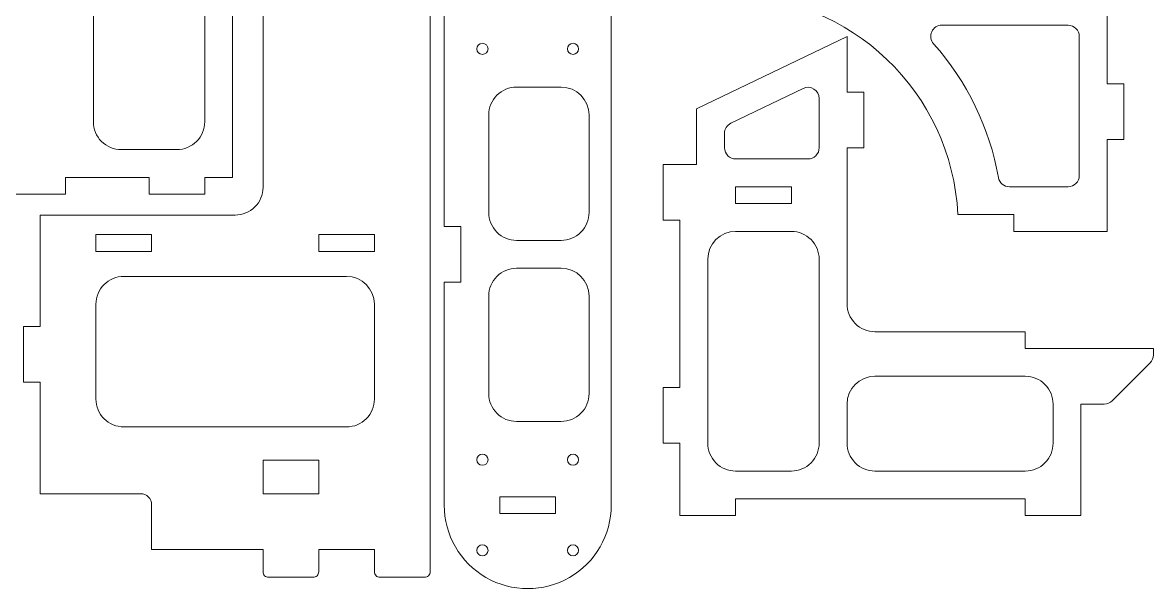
# Model space of a CAD drawing. Header units: millimetres. Extents: x -288 to 276, y -577 to 587.
# Drawn here: x -112.1 to 90.9, y 372 to 474.2 of the extents above; entities that cross this region are included whole.
import ezdxf

# ---------------------------------------------------------------- set-up
doc = ezdxf.new("R2010")
doc.units = ezdxf.units.MM
doc.header["$MEASUREMENT"] = 0
doc.layers.add('3mm Main Internal Structure', color=7, linetype='Continuous')

msp = doc.modelspace()

# ---------------------------------------------------------------- linework, layer by layer
at = {"layer": '3mm Main Internal Structure', "color": 114, "lineweight": 9}
for points, knots in [([(-111.9345, 409.699), (-111.9345, 409.699), (-108.9345, 409.699), (-108.9345, 409.699), (-108.9345, 409.699), (-108.9345, 409.699), (-108.9345, 389.699), (-108.9345, 389.699), (-108.9345, 389.699), (-108.9345, 389.699), (-90.9345, 389.699), (-90.9345, 389.699), (-90.9345, 389.699), (-89.8299, 389.699), (-88.9345, 388.8036), (-88.9345, 387.699), (-88.9345, 387.699), (-88.9345, 387.699), (-88.9345, 379.699), (-88.9345, 379.699), (-88.9345, 379.699), (-88.9345, 379.699), (-68.9345, 379.699), (-68.9345, 379.699), (-68.9345, 379.699), (-68.9345, 379.699), (-68.9345, 375.699), (-68.9345, 375.699), (-68.9345, 375.699), (-68.9345, 375.4338), (-68.8292, 375.1795), (-68.6416, 374.9919), (-68.6416, 374.9919), (-68.4541, 374.8044), (-68.1997, 374.699), (-67.9345, 374.699), (-67.9345, 374.699), (-67.9345, 374.699), (-59.9345, 374.699), (-59.9345, 374.699), (-59.9345, 374.699), (-59.6693, 374.699), (-59.415, 374.8044), (-59.2274, 374.9919), (-59.2274, 374.9919), (-59.0399, 375.1795), (-58.9345, 375.4338), (-58.9345, 375.699), (-58.9345, 375.699), (-58.9345, 375.699), (-58.9345, 379.699), (-58.9345, 379.699), (-58.9345, 379.699), (-58.9345, 379.699), (-48.9346, 379.699), (-48.9346, 379.699), (-48.9346, 379.699), (-48.9346, 379.699), (-48.9346, 375.699), (-48.9346, 375.699), (-48.9346, 375.699), (-48.9346, 375.4338), (-48.8293, 375.1795), (-48.6417, 374.9919), (-48.6417, 374.9919), (-48.4542, 374.8044), (-48.1998, 374.699), (-47.9346, 374.699), (-47.9346, 374.699), (-47.9346, 374.699), (-39.9346, 374.699), (-39.9346, 374.699), (-39.9346, 374.699), (-39.6694, 374.699), (-39.4151, 374.8044), (-39.2275, 374.9919), (-39.2275, 374.9919), (-39.04, 375.1795), (-38.9346, 375.4338), (-38.9346, 375.699), (-38.9346, 375.699), (-38.9346, 375.699), (-38.9346, 583.6989), (-38.9346, 583.6989), (-38.9346, 583.6989), (-38.9346, 584.2512), (-39.3823, 584.6989), (-39.9346, 584.6989), (-39.9346, 584.6989), (-39.9346, 584.6989), (-47.9346, 584.6989), (-47.9346, 584.6989), (-47.9346, 584.6989), (-48.1998, 584.6989), (-48.4542, 584.5936), (-48.6417, 584.406), (-48.6417, 584.406), (-48.8293, 584.2185), (-48.9346, 583.9642), (-48.9346, 583.6989), (-48.9346, 583.6989), (-48.9346, 583.6989), (-48.9346, 579.6989), (-48.9346, 579.6989), (-48.9346, 579.6989), (-48.9346, 579.6989), (-58.9345, 579.6989), (-58.9345, 579.6989), (-58.9345, 579.6989), (-58.9345, 579.6989), (-58.9345, 583.6989), (-58.9345, 583.6989), (-58.9345, 583.6989), (-58.9345, 584.2512), (-59.3822, 584.6989), (-59.9345, 584.6989), (-59.9345, 584.6989), (-59.9345, 584.6989), (-67.9345, 584.6989), (-67.9345, 584.6989), (-67.9345, 584.6989), (-68.1997, 584.6989), (-68.4541, 584.5936), (-68.6416, 584.406), (-68.6416, 584.406), (-68.8292, 584.2185), (-68.9345, 583.9642), (-68.9345, 583.6989), (-68.9345, 583.6989), (-68.9345, 583.6989), (-68.9345, 579.6989), (-68.9345, 579.6989), (-68.9345, 579.6989), (-68.9345, 579.6989), (-88.9345, 579.6989), (-88.9345, 579.6989), (-88.9345, 579.6989), (-88.9345, 579.6989), (-88.9345, 571.6989), (-88.9345, 571.6989), (-88.9345, 571.6989), (-88.9345, 571.1685), (-89.1452, 570.6598), (-89.5203, 570.2847), (-89.5203, 570.2847), (-89.8954, 569.9097), (-90.4041, 569.6989), (-90.9345, 569.6989), (-90.9345, 569.6989), (-90.9345, 569.6989), (-108.9345, 569.6989), (-108.9345, 569.6989), (-108.9345, 569.6989), (-108.9345, 569.6989), (-108.9345, 549.6989), (-108.9345, 549.6989), (-108.9345, 549.6989), (-108.9345, 549.6989), (-111.9345, 549.6989), (-111.9345, 549.6989), (-111.9345, 549.6989), (-111.9345, 549.6989), (-111.9345, 539.6989), (-111.9345, 539.6989), (-111.9345, 539.6989), (-111.9345, 539.6989), (-108.9345, 539.6989), (-108.9345, 539.6989), (-108.9345, 539.6989), (-108.9345, 539.6989), (-108.9345, 519.6989), (-108.9345, 519.6989), (-108.9345, 519.6989), (-108.9345, 519.6989), (-73.9345, 519.6989), (-73.9345, 519.6989), (-73.9345, 519.6989), (-71.1731, 519.6989), (-68.9345, 517.4604), (-68.9345, 514.6989), (-68.9345, 514.6989), (-68.9345, 514.6989), (-68.9345, 444.699), (-68.9345, 444.699), (-68.9345, 444.699), (-68.9345, 443.373), (-69.4613, 442.1012), (-70.399, 441.1635), (-70.399, 441.1635), (-71.3367, 440.2258), (-72.6084, 439.699), (-73.9345, 439.699), (-73.9345, 439.699), (-73.9345, 439.699), (-108.9345, 439.699), (-108.9345, 439.699), (-108.9345, 439.699), (-108.9345, 439.699), (-108.9345, 419.699), (-108.9345, 419.699), (-108.9345, 419.699), (-108.9345, 419.699), (-111.9345, 419.699), (-111.9345, 419.699), (-111.9345, 419.699), (-111.9345, 419.699), (-111.9345, 409.699), (-111.9345, 409.699)], [0, 0, 0, 0, 0.01886792, 0.01886792, 0.01886792, 0.01886792, 0.03773585, 0.03773585, 0.03773585, 0.03773585, 0.05660377, 0.05660377, 0.05660377, 0.05660377, 0.0754717, 0.0754717, 0.0754717, 0.0754717, 0.09433962, 0.09433962, 0.09433962, 0.09433962, 0.11320755, 0.11320755, 0.11320755, 0.11320755, 0.13207547, 0.13207547, 0.13207547, 0.13207547, 0.1509434, 0.1509434, 0.1509434, 0.1509434, 0.16981132, 0.16981132, 0.16981132, 0.16981132, 0.18867925, 0.18867925, 0.18867925, 0.18867925, 0.20754717, 0.20754717, 0.20754717, 0.20754717, 0.22641509, 0.22641509, 0.22641509, 0.22641509, 0.24528302, 0.24528302, 0.24528302, 0.24528302, 0.26415094, 0.26415094, 0.26415094, 0.26415094, 0.28301887, 0.28301887, 0.28301887, 0.28301887, 0.30188679, 0.30188679, 0.30188679, 0.30188679, 0.32075472, 0.32075472, 0.32075472, 0.32075472, 0.33962264, 0.33962264, 0.33962264, 0.33962264, 0.35849057, 0.35849057, 0.35849057, 0.35849057, 0.37735849, 0.37735849, 0.37735849, 0.37735849, 0.39622642, 0.39622642, 0.39622642, 0.39622642, 0.41509434, 0.41509434, 0.41509434, 0.41509434, 0.43396226, 0.43396226, 0.43396226, 0.43396226, 0.45283019, 0.45283019, 0.45283019, 0.45283019, 0.47169811, 0.47169811, 0.47169811, 0.47169811, 0.49056604, 0.49056604, 0.49056604, 0.49056604, 0.50943396, 0.50943396, 0.50943396, 0.50943396, 0.52830189, 0.52830189, 0.52830189, 0.52830189, 0.54716981, 0.54716981, 0.54716981, 0.54716981, 0.56603774, 0.56603774, 0.56603774, 0.56603774, 0.58490566, 0.58490566, 0.58490566, 0.58490566, 0.60377358, 0.60377358, 0.60377358, 0.60377358, 0.62264151, 0.62264151, 0.62264151, 0.62264151, 0.64150943, 0.64150943, 0.64150943, 0.64150943, 0.66037736, 0.66037736, 0.66037736, 0.66037736, 0.67924528, 0.67924528, 0.67924528, 0.67924528, 0.69811321, 0.69811321, 0.69811321, 0.69811321, 0.71698113, 0.71698113, 0.71698113, 0.71698113, 0.73584906, 0.73584906, 0.73584906, 0.73584906, 0.75471698, 0.75471698, 0.75471698, 0.75471698, 0.77358491, 0.77358491, 0.77358491, 0.77358491, 0.79245283, 0.79245283, 0.79245283, 0.79245283, 0.81132075, 0.81132075, 0.81132075, 0.81132075, 0.83018868, 0.83018868, 0.83018868, 0.83018868, 0.8490566, 0.8490566, 0.8490566, 0.8490566, 0.86792453, 0.86792453, 0.86792453, 0.86792453, 0.88679245, 0.88679245, 0.88679245, 0.88679245, 0.90566038, 0.90566038, 0.90566038, 0.90566038, 0.9245283, 0.9245283, 0.9245283, 0.9245283, 0.94339623, 0.94339623, 0.94339623, 0.94339623, 0.96226415, 0.96226415, 0.96226415, 0.96226415, 1, 1, 1, 1]), ([(82.608, 529.7855), (82.608, 529.7855), (82.608, 513.2855), (82.608, 513.2855), (82.608, 513.2855), (82.608, 513.2855), (85.608, 513.2855), (85.608, 513.2855), (85.608, 513.2855), (85.608, 513.2855), (85.608, 503.2855), (85.608, 503.2855), (85.608, 503.2855), (85.608, 503.2855), (82.608, 503.2855), (82.608, 503.2855), (82.608, 503.2855), (82.608, 503.2855), (82.608, 487.5494), (82.608, 487.5494), (82.608, 487.5494), (82.608, 487.5494), (39.608, 487.5494), (39.608, 487.5494), (39.608, 487.5494), (39.608, 487.5494), (39.608, 479.0216), (39.608, 479.0216), (39.608, 479.0216), (39.608, 479.0216), (82.608, 479.0216), (82.608, 479.0216), (82.608, 479.0216), (82.608, 479.0216), (82.608, 463.2855), (82.608, 463.2855), (82.608, 463.2855), (82.608, 463.2855), (85.608, 463.2855), (85.608, 463.2855), (85.608, 463.2855), (85.608, 463.2855), (85.608, 453.2855), (85.608, 453.2855), (85.608, 453.2855), (85.608, 453.2855), (82.608, 453.2855), (82.608, 453.2855), (82.608, 453.2855), (82.608, 453.2855), (82.608, 436.7855), (82.608, 436.7855), (82.608, 436.7855), (82.608, 436.7855), (65.858, 436.7855), (65.858, 436.7855), (65.858, 436.7855), (65.858, 436.7855), (65.858, 439.7855), (65.858, 439.7855), (65.858, 439.7855), (65.858, 439.7855), (55.8095, 439.7855), (55.8095, 439.7855), (55.8095, 439.7855), (54.7427, 461.7639), (36.6123, 479.0355), (14.608, 479.0355), (14.608, 479.0355), (14.608, 479.0355), (14.608, 487.5355), (14.608, 487.5355), (14.608, 487.5355), (36.6123, 487.5355), (54.7427, 504.8071), (55.8095, 526.7855), (55.8095, 526.7855), (55.8095, 526.7855), (65.858, 526.7855), (65.858, 526.7855), (65.858, 526.7855), (65.858, 526.7855), (65.858, 529.7855), (65.858, 529.7855), (65.858, 529.7855), (65.858, 529.7855), (82.608, 529.7855), (82.608, 529.7855)], [0, 0, 0, 0, 0.04347826, 0.04347826, 0.04347826, 0.04347826, 0.08695652, 0.08695652, 0.08695652, 0.08695652, 0.13043478, 0.13043478, 0.13043478, 0.13043478, 0.17391304, 0.17391304, 0.17391304, 0.17391304, 0.2173913, 0.2173913, 0.2173913, 0.2173913, 0.26086957, 0.26086957, 0.26086957, 0.26086957, 0.30434783, 0.30434783, 0.30434783, 0.30434783, 0.34782609, 0.34782609, 0.34782609, 0.34782609, 0.39130435, 0.39130435, 0.39130435, 0.39130435, 0.43478261, 0.43478261, 0.43478261, 0.43478261, 0.47826087, 0.47826087, 0.47826087, 0.47826087, 0.52173913, 0.52173913, 0.52173913, 0.52173913, 0.56521739, 0.56521739, 0.56521739, 0.56521739, 0.60869565, 0.60869565, 0.60869565, 0.60869565, 0.65217391, 0.65217391, 0.65217391, 0.65217391, 0.69565217, 0.69565217, 0.69565217, 0.69565217, 0.73913043, 0.73913043, 0.73913043, 0.73913043, 0.7826087, 0.7826087, 0.7826087, 0.7826087, 0.82608696, 0.82608696, 0.82608696, 0.82608696, 0.86956522, 0.86956522, 0.86956522, 0.86956522, 0.91304348, 0.91304348, 0.91304348, 0.91304348, 1, 1, 1, 1]), ([(-84.3998, 514.4572), (-84.3998, 514.4572), (-99.3998, 514.4572), (-99.3998, 514.4572), (-99.3998, 514.4572), (-99.3998, 514.4572), (-99.3998, 489.4572), (-99.3998, 489.4572), (-99.3998, 489.4572), (-99.3998, 489.4572), (-102.3998, 489.4572), (-102.3998, 489.4572), (-102.3998, 489.4572), (-102.3998, 489.4572), (-102.3998, 514.4572), (-102.3998, 514.4572), (-102.3998, 514.4572), (-102.3998, 514.4572), (-112.3998, 514.4572), (-112.3998, 514.4572), (-112.3998, 514.4572), (-112.3998, 514.4572), (-118.1344, 468.5808), (-118.1344, 468.5808), (-118.1344, 468.5808), (-118.1446, 468.4985), (-118.1498, 468.4157), (-118.1498, 468.3327), (-118.1498, 468.3327), (-118.1498, 468.3327), (-118.1498, 446.4572), (-118.1498, 446.4572), (-118.1498, 446.4572), (-118.1498, 446.4572), (-114.3998, 446.4572), (-114.3998, 446.4572), (-114.3998, 446.4572), (-114.3998, 446.4572), (-114.3998, 443.4572), (-114.3998, 443.4572), (-114.3998, 443.4572), (-114.3998, 443.4572), (-104.3998, 443.4572), (-104.3998, 443.4572), (-104.3998, 443.4572), (-104.3998, 443.4572), (-104.3998, 446.4572), (-104.3998, 446.4572), (-104.3998, 446.4572), (-104.3998, 446.4572), (-89.3998, 446.4572), (-89.3998, 446.4572), (-89.3998, 446.4572), (-89.3998, 446.4572), (-89.3998, 443.4572), (-89.3998, 443.4572), (-89.3998, 443.4572), (-89.3998, 443.4572), (-79.3998, 443.4572), (-79.3998, 443.4572), (-79.3998, 443.4572), (-79.3998, 443.4572), (-79.3998, 446.4572), (-79.3998, 446.4572), (-79.3998, 446.4572), (-79.3998, 446.4572), (-74.3998, 446.4572), (-74.3998, 446.4572), (-74.3998, 446.4572), (-74.3998, 446.4572), (-74.3998, 504.4573), (-74.3998, 504.4573), (-74.3998, 504.4573), (-74.3998, 509.9801), (-78.877, 514.4572), (-84.3998, 514.4572)], [0, 0, 0, 0, 0.05, 0.05, 0.05, 0.05, 0.1, 0.1, 0.1, 0.1, 0.15, 0.15, 0.15, 0.15, 0.2, 0.2, 0.2, 0.2, 0.25, 0.25, 0.25, 0.25, 0.3, 0.3, 0.3, 0.3, 0.35, 0.35, 0.35, 0.35, 0.4, 0.4, 0.4, 0.4, 0.45, 0.45, 0.45, 0.45, 0.5, 0.5, 0.5, 0.5, 0.55, 0.55, 0.55, 0.55, 0.6, 0.6, 0.6, 0.6, 0.65, 0.65, 0.65, 0.65, 0.7, 0.7, 0.7, 0.7, 0.75, 0.75, 0.75, 0.75, 0.8, 0.8, 0.8, 0.8, 0.85, 0.85, 0.85, 0.85, 0.9, 0.9, 0.9, 0.9, 1, 1, 1, 1]), ([(-84.3998, 493.4572), (-84.3998, 493.4572), (-91.3096, 493.4572), (-91.3096, 493.4572), (-91.3096, 493.4572), (-93.2035, 493.4572), (-94.9348, 492.3872), (-95.7818, 490.6933), (-95.7818, 490.6933), (-95.7818, 490.6933), (-98.8719, 484.513), (-98.8719, 484.513), (-98.8719, 484.513), (-99.2191, 483.8187), (-99.3998, 483.0531), (-99.3998, 482.2769), (-99.3998, 482.2769), (-99.3998, 482.2769), (-99.3998, 456.4572), (-99.3998, 456.4572), (-99.3998, 456.4572), (-99.3998, 455.1312), (-98.873, 453.8594), (-97.9353, 452.9217), (-97.9353, 452.9217), (-96.9977, 451.984), (-95.7259, 451.4572), (-94.3998, 451.4572), (-94.3998, 451.4572), (-94.3998, 451.4572), (-84.3998, 451.4572), (-84.3998, 451.4572), (-84.3998, 451.4572), (-83.0737, 451.4572), (-81.8019, 451.984), (-80.8643, 452.9217), (-80.8643, 452.9217), (-79.9266, 453.8594), (-79.3998, 455.1312), (-79.3998, 456.4572), (-79.3998, 456.4572), (-79.3998, 456.4572), (-79.3998, 488.4573), (-79.3998, 488.4573), (-79.3998, 488.4573), (-79.3998, 491.2187), (-81.6384, 493.4572), (-84.3998, 493.4572)], [0, 0, 0, 0, 0.07692308, 0.07692308, 0.07692308, 0.07692308, 0.15384615, 0.15384615, 0.15384615, 0.15384615, 0.23076923, 0.23076923, 0.23076923, 0.23076923, 0.30769231, 0.30769231, 0.30769231, 0.30769231, 0.38461538, 0.38461538, 0.38461538, 0.38461538, 0.46153846, 0.46153846, 0.46153846, 0.46153846, 0.53846154, 0.53846154, 0.53846154, 0.53846154, 0.61538462, 0.61538462, 0.61538462, 0.61538462, 0.69230769, 0.69230769, 0.69230769, 0.69230769, 0.76923077, 0.76923077, 0.76923077, 0.76923077, 0.84615385, 0.84615385, 0.84615385, 0.84615385, 1, 1, 1, 1]), ([(-36.4059, 437.6689), (-36.4059, 437.6689), (-33.4059, 437.6689), (-33.4059, 437.6689), (-33.4059, 437.6689), (-33.4059, 437.6689), (-33.4059, 427.6689), (-33.4059, 427.6689), (-33.4059, 427.6689), (-33.4059, 427.6689), (-36.4059, 427.6689), (-36.4059, 427.6689), (-36.4059, 427.6689), (-36.4059, 427.6689), (-36.4059, 387.6689), (-36.4059, 387.6689), (-36.4059, 387.6689), (-36.4059, 382.31), (-33.5469, 377.3581), (-28.9059, 374.6786), (-28.9059, 374.6786), (-24.2649, 371.9991), (-18.5469, 371.9991), (-13.9059, 374.6786), (-13.9059, 374.6786), (-9.2649, 377.3581), (-6.4059, 382.31), (-6.4059, 387.6689), (-6.4059, 387.6689), (-6.4059, 387.6689), (-6.4059, 477.6689), (-6.4059, 477.6689), (-6.4059, 477.6689), (-6.4059, 485.9532), (-13.1216, 492.6689), (-21.4059, 492.6689), (-21.4059, 492.6689), (-29.6901, 492.669), (-36.4058, 485.9533), (-36.4059, 477.669), (-36.4059, 477.669), (-36.4059, 477.669), (-36.4059, 437.6689), (-36.4059, 437.6689)], [0, 0, 0, 0, 0.08333333, 0.08333333, 0.08333333, 0.08333333, 0.16666667, 0.16666667, 0.16666667, 0.16666667, 0.25, 0.25, 0.25, 0.25, 0.33333333, 0.33333333, 0.33333333, 0.33333333, 0.41666667, 0.41666667, 0.41666667, 0.41666667, 0.5, 0.5, 0.5, 0.5, 0.58333333, 0.58333333, 0.58333333, 0.58333333, 0.66666667, 0.66666667, 0.66666667, 0.66666667, 0.75, 0.75, 0.75, 0.75, 0.83333333, 0.83333333, 0.83333333, 0.83333333, 1, 1, 1, 1]), ([(51.132, 472.6059), (51.4549, 473.3238), (52.1688, 473.7855), (52.956, 473.7855), (52.956, 473.7855), (52.956, 473.7855), (75.608, 473.7855), (75.608, 473.7855), (75.608, 473.7855), (76.1385, 473.7855), (76.6472, 473.5748), (77.0223, 473.1997), (77.0223, 473.1997), (77.3973, 472.8246), (77.608, 472.3159), (77.608, 471.7855), (77.608, 471.7855), (77.608, 471.7855), (77.608, 446.7855), (77.608, 446.7855), (77.608, 446.7855), (77.608, 446.255), (77.3973, 445.7463), (77.0223, 445.3713), (77.0223, 445.3713), (76.6472, 444.9962), (76.1385, 444.7855), (75.608, 444.7855), (75.608, 444.7855), (75.608, 444.7855), (65.0616, 444.7855), (65.0616, 444.7855), (65.0616, 444.7855), (64.0925, 444.7855), (63.2629, 445.4802), (63.0927, 446.4343), (63.0927, 446.4343), (61.5004, 455.3606), (57.4748, 463.6741), (51.4594, 470.4586), (51.4594, 470.4586), (50.9373, 471.0476), (50.8091, 471.8881), (51.132, 472.6059)], [0, 0, 0, 0, 0.08333333, 0.08333333, 0.08333333, 0.08333333, 0.16666667, 0.16666667, 0.16666667, 0.16666667, 0.25, 0.25, 0.25, 0.25, 0.33333333, 0.33333333, 0.33333333, 0.33333333, 0.41666667, 0.41666667, 0.41666667, 0.41666667, 0.5, 0.5, 0.5, 0.5, 0.58333333, 0.58333333, 0.58333333, 0.58333333, 0.66666667, 0.66666667, 0.66666667, 0.66666667, 0.75, 0.75, 0.75, 0.75, 0.83333333, 0.83333333, 0.83333333, 0.83333333, 1, 1, 1, 1]), ([(77.9169, 385.7772), (77.9169, 385.7772), (67.9169, 385.7772), (67.9169, 385.7772), (67.9169, 385.7772), (67.9169, 385.7772), (67.9169, 388.7772), (67.9169, 388.7772), (67.9169, 388.7772), (67.9169, 388.7772), (15.9169, 388.7772), (15.9169, 388.7772), (15.9169, 388.7772), (15.9169, 388.7772), (15.9169, 385.7772), (15.9169, 385.7772), (15.9169, 385.7772), (15.9169, 385.7772), (5.9169, 385.7772), (5.9169, 385.7772), (5.9169, 385.7772), (5.9169, 385.7772), (5.9169, 398.7772), (5.9169, 398.7772), (5.9169, 398.7772), (5.9169, 398.7772), (2.9169, 398.7772), (2.9169, 398.7772), (2.9169, 398.7772), (2.9169, 398.7772), (2.9169, 408.7772), (2.9169, 408.7772), (2.9169, 408.7772), (2.9169, 408.7772), (5.9169, 408.7772), (5.9169, 408.7772), (5.9169, 408.7772), (5.9169, 408.7772), (5.9169, 438.7772), (5.9169, 438.7772), (5.9169, 438.7772), (5.9169, 438.7772), (2.917, 438.7772), (2.917, 438.7772), (2.917, 438.7772), (2.917, 438.7772), (2.917, 448.7772), (2.917, 448.7772), (2.917, 448.7772), (2.917, 448.7772), (8.917, 448.7772), (8.917, 448.7772), (8.917, 448.7772), (8.917, 448.7772), (8.917, 458.7771), (8.917, 458.7771), (8.917, 458.7771), (8.917, 458.7771), (35.917, 471.7771), (35.917, 471.7771), (35.917, 471.7771), (35.917, 471.7771), (35.917, 461.7771), (35.917, 461.7771), (35.917, 461.7771), (35.917, 461.7771), (38.917, 461.7771), (38.917, 461.7771), (38.917, 461.7771), (38.917, 461.7771), (38.917, 451.7772), (38.917, 451.7772), (38.917, 451.7772), (38.917, 451.7772), (35.917, 451.7772), (35.917, 451.7772), (35.917, 451.7772), (35.917, 451.7772), (35.917, 423.7772), (35.917, 423.7772), (35.917, 423.7772), (35.917, 422.4511), (36.4437, 421.1793), (37.3814, 420.2417), (37.3814, 420.2417), (38.3191, 419.304), (39.5909, 418.7772), (40.917, 418.7772), (40.917, 418.7772), (40.917, 418.7772), (67.9169, 418.7772), (67.9169, 418.7772), (67.9169, 418.7772), (67.9169, 418.7772), (67.9169, 415.7772), (67.9169, 415.7772), (67.9169, 415.7772), (67.9169, 415.7772), (90.9169, 415.7772), (90.9169, 415.7772), (90.9169, 415.7772), (90.9169, 415.7772), (90.9169, 414.6056), (90.9169, 414.6056), (90.9169, 414.6056), (90.9169, 414.0752), (90.7062, 413.5665), (90.3311, 413.1914), (90.3311, 413.1914), (90.3311, 413.1914), (83.5027, 406.363), (83.5027, 406.363), (83.5027, 406.363), (83.1276, 405.9879), (82.6189, 405.7772), (82.0885, 405.7772), (82.0885, 405.7772), (82.0885, 405.7772), (77.9169, 405.7772), (77.9169, 405.7772), (77.9169, 405.7772), (77.9169, 405.7772), (77.9169, 385.7772), (77.9169, 385.7772)], [0, 0, 0, 0, 0.03125, 0.03125, 0.03125, 0.03125, 0.0625, 0.0625, 0.0625, 0.0625, 0.09375, 0.09375, 0.09375, 0.09375, 0.125, 0.125, 0.125, 0.125, 0.15625, 0.15625, 0.15625, 0.15625, 0.1875, 0.1875, 0.1875, 0.1875, 0.21875, 0.21875, 0.21875, 0.21875, 0.25, 0.25, 0.25, 0.25, 0.28125, 0.28125, 0.28125, 0.28125, 0.3125, 0.3125, 0.3125, 0.3125, 0.34375, 0.34375, 0.34375, 0.34375, 0.375, 0.375, 0.375, 0.375, 0.40625, 0.40625, 0.40625, 0.40625, 0.4375, 0.4375, 0.4375, 0.4375, 0.46875, 0.46875, 0.46875, 0.46875, 0.5, 0.5, 0.5, 0.5, 0.53125, 0.53125, 0.53125, 0.53125, 0.5625, 0.5625, 0.5625, 0.5625, 0.59375, 0.59375, 0.59375, 0.59375, 0.625, 0.625, 0.625, 0.625, 0.65625, 0.65625, 0.65625, 0.65625, 0.6875, 0.6875, 0.6875, 0.6875, 0.71875, 0.71875, 0.71875, 0.71875, 0.75, 0.75, 0.75, 0.75, 0.78125, 0.78125, 0.78125, 0.78125, 0.8125, 0.8125, 0.8125, 0.8125, 0.84375, 0.84375, 0.84375, 0.84375, 0.875, 0.875, 0.875, 0.875, 0.90625, 0.90625, 0.90625, 0.90625, 0.9375, 0.9375, 0.9375, 0.9375, 1, 1, 1, 1]), ([(-30.5379, 469.5369), (-30.5379, 468.9847), (-30.0902, 468.5369), (-29.5379, 468.5369), (-29.5379, 468.5369), (-28.9856, 468.5369), (-28.5379, 468.9847), (-28.5379, 469.5369), (-28.5379, 469.5369), (-28.5379, 470.0892), (-28.9856, 470.5369), (-29.5379, 470.5369), (-29.5379, 470.5369), (-30.0902, 470.5369), (-30.5379, 470.0892), (-30.5379, 469.5369)], [0, 0, 0, 0, 0.2, 0.2, 0.2, 0.2, 0.4, 0.4, 0.4, 0.4, 0.6, 0.6, 0.6, 0.6, 1, 1, 1, 1]), ([(-14.2739, 469.5369), (-14.2739, 468.9847), (-13.8262, 468.5369), (-13.2739, 468.5369), (-13.2739, 468.5369), (-12.7216, 468.5369), (-12.2739, 468.9847), (-12.2739, 469.5369), (-12.2739, 469.5369), (-12.2739, 470.0892), (-12.7216, 470.5369), (-13.2739, 470.5369), (-13.2739, 470.5369), (-13.8262, 470.5369), (-14.2739, 470.0892), (-14.2739, 469.5369)], [0, 0, 0, 0, 0.2, 0.2, 0.2, 0.2, 0.4, 0.4, 0.4, 0.4, 0.6, 0.6, 0.6, 0.6, 1, 1, 1, 1]), ([(-15.4059, 462.6689), (-12.6445, 462.6689), (-10.4059, 460.4304), (-10.4059, 457.6689), (-10.4059, 457.6689), (-10.4059, 457.6689), (-10.4059, 440.1689), (-10.4059, 440.1689), (-10.4059, 440.1689), (-10.4059, 438.8429), (-10.9327, 437.5711), (-11.8704, 436.6334), (-11.8704, 436.6334), (-12.808, 435.6957), (-14.0798, 435.1689), (-15.4059, 435.1689), (-15.4059, 435.1689), (-15.4059, 435.1689), (-23.4059, 435.1689), (-23.4059, 435.1689), (-23.4059, 435.1689), (-24.732, 435.1689), (-26.0037, 435.6957), (-26.9414, 436.6334), (-26.9414, 436.6334), (-27.8791, 437.5711), (-28.4059, 438.8429), (-28.4059, 440.1689), (-28.4059, 440.1689), (-28.4059, 440.1689), (-28.4059, 457.6689), (-28.4059, 457.6689), (-28.4059, 457.6689), (-28.4059, 458.995), (-27.8791, 460.2668), (-26.9414, 461.2045), (-26.9414, 461.2045), (-26.0037, 462.1422), (-24.732, 462.6689), (-23.4059, 462.6689), (-23.4059, 462.6689), (-23.4059, 462.6689), (-15.4059, 462.6689), (-15.4059, 462.6689)], [0, 0, 0, 0, 0.08333333, 0.08333333, 0.08333333, 0.08333333, 0.16666667, 0.16666667, 0.16666667, 0.16666667, 0.25, 0.25, 0.25, 0.25, 0.33333333, 0.33333333, 0.33333333, 0.33333333, 0.41666667, 0.41666667, 0.41666667, 0.41666667, 0.5, 0.5, 0.5, 0.5, 0.58333333, 0.58333333, 0.58333333, 0.58333333, 0.66666667, 0.66666667, 0.66666667, 0.66666667, 0.75, 0.75, 0.75, 0.75, 0.83333333, 0.83333333, 0.83333333, 0.83333333, 1, 1, 1, 1]), ([(28.0493, 462.4396), (28.6691, 462.738), (29.3987, 462.697), (29.9811, 462.331), (29.9811, 462.331), (30.5635, 461.965), (30.917, 461.3254), (30.917, 460.6376), (30.917, 460.6376), (30.917, 460.6376), (30.917, 451.7772), (30.917, 451.7772), (30.917, 451.7772), (30.917, 451.2468), (30.7062, 450.7381), (30.3312, 450.363), (30.3312, 450.363), (29.9561, 449.9879), (29.4474, 449.7772), (28.917, 449.7772), (28.917, 449.7772), (28.917, 449.7772), (15.917, 449.7772), (15.917, 449.7772), (15.917, 449.7772), (15.3865, 449.7772), (14.8778, 449.9879), (14.5027, 450.363), (14.5027, 450.363), (14.1277, 450.7381), (13.917, 451.2468), (13.917, 451.7772), (13.917, 451.7772), (13.917, 451.7772), (13.917, 454.3784), (13.917, 454.3784), (13.917, 454.3784), (13.917, 455.1468), (14.3571, 455.8471), (15.0493, 456.1804), (15.0493, 456.1804), (15.0493, 456.1804), (28.0493, 462.4396), (28.0493, 462.4396)], [0, 0, 0, 0, 0.08333333, 0.08333333, 0.08333333, 0.08333333, 0.16666667, 0.16666667, 0.16666667, 0.16666667, 0.25, 0.25, 0.25, 0.25, 0.33333333, 0.33333333, 0.33333333, 0.33333333, 0.41666667, 0.41666667, 0.41666667, 0.41666667, 0.5, 0.5, 0.5, 0.5, 0.58333333, 0.58333333, 0.58333333, 0.58333333, 0.66666667, 0.66666667, 0.66666667, 0.66666667, 0.75, 0.75, 0.75, 0.75, 0.83333333, 0.83333333, 0.83333333, 0.83333333, 1, 1, 1, 1]), ([(25.917, 441.7772), (25.917, 441.7772), (15.917, 441.7772), (15.917, 441.7772), (15.917, 441.7772), (15.917, 441.7772), (15.917, 444.7772), (15.917, 444.7772), (15.917, 444.7772), (15.917, 444.7772), (25.917, 444.7772), (25.917, 444.7772), (25.917, 444.7772), (25.917, 444.7772), (25.917, 441.7772), (25.917, 441.7772)], [0, 0, 0, 0, 0.2, 0.2, 0.2, 0.2, 0.4, 0.4, 0.4, 0.4, 0.6, 0.6, 0.6, 0.6, 1, 1, 1, 1]), ([(15.9169, 393.7772), (14.5908, 393.7772), (13.3191, 394.304), (12.3814, 395.2417), (12.3814, 395.2417), (11.4437, 396.1793), (10.9169, 397.4511), (10.9169, 398.7772), (10.9169, 398.7772), (10.9169, 398.7772), (10.9169, 431.7772), (10.9169, 431.7772), (10.9169, 431.7772), (10.9169, 434.5386), (13.1555, 436.7772), (15.9169, 436.7772), (15.9169, 436.7772), (15.9169, 436.7772), (25.917, 436.7772), (25.917, 436.7772), (25.917, 436.7772), (27.243, 436.7772), (28.5148, 436.2504), (29.4525, 435.3127), (29.4525, 435.3127), (30.3902, 434.3751), (30.917, 433.1033), (30.917, 431.7772), (30.917, 431.7772), (30.917, 431.7772), (30.917, 398.7772), (30.917, 398.7772), (30.917, 398.7772), (30.917, 397.4511), (30.3902, 396.1793), (29.4525, 395.2417), (29.4525, 395.2417), (28.5148, 394.304), (27.243, 393.7772), (25.917, 393.7772), (25.917, 393.7772), (25.917, 393.7772), (15.9169, 393.7772), (15.9169, 393.7772)], [0, 0, 0, 0, 0.08333333, 0.08333333, 0.08333333, 0.08333333, 0.16666667, 0.16666667, 0.16666667, 0.16666667, 0.25, 0.25, 0.25, 0.25, 0.33333333, 0.33333333, 0.33333333, 0.33333333, 0.41666667, 0.41666667, 0.41666667, 0.41666667, 0.5, 0.5, 0.5, 0.5, 0.58333333, 0.58333333, 0.58333333, 0.58333333, 0.66666667, 0.66666667, 0.66666667, 0.66666667, 0.75, 0.75, 0.75, 0.75, 0.83333333, 0.83333333, 0.83333333, 0.83333333, 1, 1, 1, 1]), ([(-88.9345, 436.199), (-88.9345, 436.199), (-88.9345, 433.199), (-88.9345, 433.199), (-88.9345, 433.199), (-88.9345, 433.199), (-98.9345, 433.199), (-98.9345, 433.199), (-98.9345, 433.199), (-98.9345, 433.199), (-98.9345, 436.199), (-98.9345, 436.199), (-98.9345, 436.199), (-98.9345, 436.199), (-88.9345, 436.199), (-88.9345, 436.199)], [0, 0, 0, 0, 0.2, 0.2, 0.2, 0.2, 0.4, 0.4, 0.4, 0.4, 0.6, 0.6, 0.6, 0.6, 1, 1, 1, 1]), ([(-48.9346, 436.199), (-48.9346, 436.199), (-48.9346, 433.199), (-48.9346, 433.199), (-48.9346, 433.199), (-48.9346, 433.199), (-58.9345, 433.199), (-58.9345, 433.199), (-58.9345, 433.199), (-58.9345, 433.199), (-58.9345, 436.199), (-58.9345, 436.199), (-58.9345, 436.199), (-58.9345, 436.199), (-48.9346, 436.199), (-48.9346, 436.199)], [0, 0, 0, 0, 0.2, 0.2, 0.2, 0.2, 0.4, 0.4, 0.4, 0.4, 0.6, 0.6, 0.6, 0.6, 1, 1, 1, 1]), ([(-93.9345, 428.699), (-95.2606, 428.699), (-96.5324, 428.1723), (-97.4701, 427.2346), (-97.4701, 427.2346), (-98.4077, 426.2969), (-98.9345, 425.0251), (-98.9345, 423.699), (-98.9345, 423.699), (-98.9345, 423.699), (-98.9345, 406.699), (-98.9345, 406.699), (-98.9345, 406.699), (-98.9345, 405.373), (-98.4077, 404.1012), (-97.4701, 403.1635), (-97.4701, 403.1635), (-96.5324, 402.2258), (-95.2606, 401.699), (-93.9345, 401.699), (-93.9345, 401.699), (-93.9345, 401.699), (-53.9345, 401.699), (-53.9345, 401.699), (-53.9345, 401.699), (-52.6084, 401.699), (-51.3367, 402.2258), (-50.3991, 403.1635), (-50.3991, 403.1635), (-49.4614, 404.1012), (-48.9346, 405.373), (-48.9346, 406.699), (-48.9346, 406.699), (-48.9346, 406.699), (-48.9346, 423.699), (-48.9346, 423.699), (-48.9346, 423.699), (-48.9346, 426.4605), (-51.1731, 428.699), (-53.9345, 428.699), (-53.9345, 428.699), (-53.9345, 428.699), (-93.9345, 428.699), (-93.9345, 428.699)], [0, 0, 0, 0, 0.08333333, 0.08333333, 0.08333333, 0.08333333, 0.16666667, 0.16666667, 0.16666667, 0.16666667, 0.25, 0.25, 0.25, 0.25, 0.33333333, 0.33333333, 0.33333333, 0.33333333, 0.41666667, 0.41666667, 0.41666667, 0.41666667, 0.5, 0.5, 0.5, 0.5, 0.58333333, 0.58333333, 0.58333333, 0.58333333, 0.66666667, 0.66666667, 0.66666667, 0.66666667, 0.75, 0.75, 0.75, 0.75, 0.83333333, 0.83333333, 0.83333333, 0.83333333, 1, 1, 1, 1]), ([(-26.9414, 404.1334), (-27.8791, 405.0711), (-28.4059, 406.3429), (-28.4059, 407.6689), (-28.4059, 407.6689), (-28.4059, 407.6689), (-28.4059, 425.1689), (-28.4059, 425.1689), (-28.4059, 425.1689), (-28.4059, 426.495), (-27.8791, 427.7668), (-26.9414, 428.7045), (-26.9414, 428.7045), (-26.0037, 429.6422), (-24.732, 430.1689), (-23.4059, 430.1689), (-23.4059, 430.1689), (-23.4059, 430.1689), (-15.4059, 430.1689), (-15.4059, 430.1689), (-15.4059, 430.1689), (-12.6445, 430.1689), (-10.4059, 427.9304), (-10.4059, 425.1689), (-10.4059, 425.1689), (-10.4059, 425.1689), (-10.4059, 407.6689), (-10.4059, 407.6689), (-10.4059, 407.6689), (-10.4059, 406.3429), (-10.9327, 405.0711), (-11.8704, 404.1334), (-11.8704, 404.1334), (-12.808, 403.1957), (-14.0798, 402.6689), (-15.4059, 402.6689), (-15.4059, 402.6689), (-15.4059, 402.6689), (-23.4059, 402.6689), (-23.4059, 402.6689), (-23.4059, 402.6689), (-24.732, 402.6689), (-26.0037, 403.1957), (-26.9414, 404.1334)], [0, 0, 0, 0, 0.08333333, 0.08333333, 0.08333333, 0.08333333, 0.16666667, 0.16666667, 0.16666667, 0.16666667, 0.25, 0.25, 0.25, 0.25, 0.33333333, 0.33333333, 0.33333333, 0.33333333, 0.41666667, 0.41666667, 0.41666667, 0.41666667, 0.5, 0.5, 0.5, 0.5, 0.58333333, 0.58333333, 0.58333333, 0.58333333, 0.66666667, 0.66666667, 0.66666667, 0.66666667, 0.75, 0.75, 0.75, 0.75, 0.83333333, 0.83333333, 0.83333333, 0.83333333, 1, 1, 1, 1]), ([(40.917, 393.7772), (39.5909, 393.7772), (38.3191, 394.304), (37.3814, 395.2417), (37.3814, 395.2417), (36.4437, 396.1793), (35.917, 397.4511), (35.917, 398.7772), (35.917, 398.7772), (35.917, 398.7772), (35.917, 405.7772), (35.917, 405.7772), (35.917, 405.7772), (35.917, 408.5386), (38.1555, 410.7772), (40.917, 410.7772), (40.917, 410.7772), (40.917, 410.7772), (67.9169, 410.7772), (67.9169, 410.7772), (67.9169, 410.7772), (69.243, 410.7772), (70.5148, 410.2504), (71.4525, 409.3127), (71.4525, 409.3127), (72.3901, 408.3751), (72.9169, 407.1033), (72.9169, 405.7772), (72.9169, 405.7772), (72.9169, 405.7772), (72.9169, 398.7772), (72.9169, 398.7772), (72.9169, 398.7772), (72.9169, 397.4511), (72.3901, 396.1793), (71.4525, 395.2417), (71.4525, 395.2417), (70.5148, 394.304), (69.243, 393.7772), (67.9169, 393.7772), (67.9169, 393.7772), (67.9169, 393.7772), (40.917, 393.7772), (40.917, 393.7772)], [0, 0, 0, 0, 0.08333333, 0.08333333, 0.08333333, 0.08333333, 0.16666667, 0.16666667, 0.16666667, 0.16666667, 0.25, 0.25, 0.25, 0.25, 0.33333333, 0.33333333, 0.33333333, 0.33333333, 0.41666667, 0.41666667, 0.41666667, 0.41666667, 0.5, 0.5, 0.5, 0.5, 0.58333333, 0.58333333, 0.58333333, 0.58333333, 0.66666667, 0.66666667, 0.66666667, 0.66666667, 0.75, 0.75, 0.75, 0.75, 0.83333333, 0.83333333, 0.83333333, 0.83333333, 1, 1, 1, 1]), ([(-30.5379, 395.8009), (-30.5379, 395.2487), (-30.0902, 394.8009), (-29.5379, 394.8009), (-29.5379, 394.8009), (-28.9856, 394.8009), (-28.5379, 395.2487), (-28.5379, 395.8009), (-28.5379, 395.8009), (-28.5379, 396.3532), (-28.9856, 396.8009), (-29.5379, 396.8009), (-29.5379, 396.8009), (-30.0902, 396.8009), (-30.5379, 396.3532), (-30.5379, 395.8009)], [0, 0, 0, 0, 0.2, 0.2, 0.2, 0.2, 0.4, 0.4, 0.4, 0.4, 0.6, 0.6, 0.6, 0.6, 1, 1, 1, 1]), ([(-14.2739, 395.8009), (-14.2739, 395.2487), (-13.8262, 394.8009), (-13.2739, 394.8009), (-13.2739, 394.8009), (-12.7216, 394.8009), (-12.2739, 395.2487), (-12.2739, 395.8009), (-12.2739, 395.8009), (-12.2739, 396.3532), (-12.7216, 396.8009), (-13.2739, 396.8009), (-13.2739, 396.8009), (-13.8262, 396.8009), (-14.2739, 396.3532), (-14.2739, 395.8009)], [0, 0, 0, 0, 0.2, 0.2, 0.2, 0.2, 0.4, 0.4, 0.4, 0.4, 0.6, 0.6, 0.6, 0.6, 1, 1, 1, 1]), ([(-58.9345, 395.699), (-58.9345, 395.699), (-58.9345, 389.699), (-58.9345, 389.699), (-58.9345, 389.699), (-58.9345, 389.699), (-68.9345, 389.699), (-68.9345, 389.699), (-68.9345, 389.699), (-68.9345, 389.699), (-68.9345, 395.699), (-68.9345, 395.699), (-68.9345, 395.699), (-68.9345, 395.699), (-58.9345, 395.699), (-58.9345, 395.699)], [0, 0, 0, 0, 0.2, 0.2, 0.2, 0.2, 0.4, 0.4, 0.4, 0.4, 0.6, 0.6, 0.6, 0.6, 1, 1, 1, 1]), ([(-26.4059, 389.1689), (-26.4059, 389.1689), (-16.4059, 389.1689), (-16.4059, 389.1689), (-16.4059, 389.1689), (-16.4059, 389.1689), (-16.4059, 386.1689), (-16.4059, 386.1689), (-16.4059, 386.1689), (-16.4059, 386.1689), (-26.4059, 386.1689), (-26.4059, 386.1689), (-26.4059, 386.1689), (-26.4059, 386.1689), (-26.4059, 389.1689), (-26.4059, 389.1689)], [0, 0, 0, 0, 0.2, 0.2, 0.2, 0.2, 0.4, 0.4, 0.4, 0.4, 0.6, 0.6, 0.6, 0.6, 1, 1, 1, 1]), ([(-30.5379, 379.5369), (-30.5379, 378.9847), (-30.0902, 378.5369), (-29.5379, 378.5369), (-29.5379, 378.5369), (-28.9856, 378.5369), (-28.5379, 378.9847), (-28.5379, 379.5369), (-28.5379, 379.5369), (-28.5379, 380.0892), (-28.9856, 380.5369), (-29.5379, 380.5369), (-29.5379, 380.5369), (-30.0902, 380.5369), (-30.5379, 380.0892), (-30.5379, 379.5369)], [0, 0, 0, 0, 0.2, 0.2, 0.2, 0.2, 0.4, 0.4, 0.4, 0.4, 0.6, 0.6, 0.6, 0.6, 1, 1, 1, 1]), ([(-14.2739, 379.5369), (-14.2739, 378.9847), (-13.8262, 378.5369), (-13.2739, 378.5369), (-13.2739, 378.5369), (-12.7216, 378.5369), (-12.2739, 378.9847), (-12.2739, 379.5369), (-12.2739, 379.5369), (-12.2739, 380.0892), (-12.7216, 380.5369), (-13.2739, 380.5369), (-13.2739, 380.5369), (-13.8262, 380.5369), (-14.2739, 380.0892), (-14.2739, 379.5369)], [0, 0, 0, 0, 0.2, 0.2, 0.2, 0.2, 0.4, 0.4, 0.4, 0.4, 0.6, 0.6, 0.6, 0.6, 1, 1, 1, 1])]:
    msp.add_open_spline(points, degree=3, knots=knots, dxfattribs=at)

doc.saveas('drawing.dxf')
